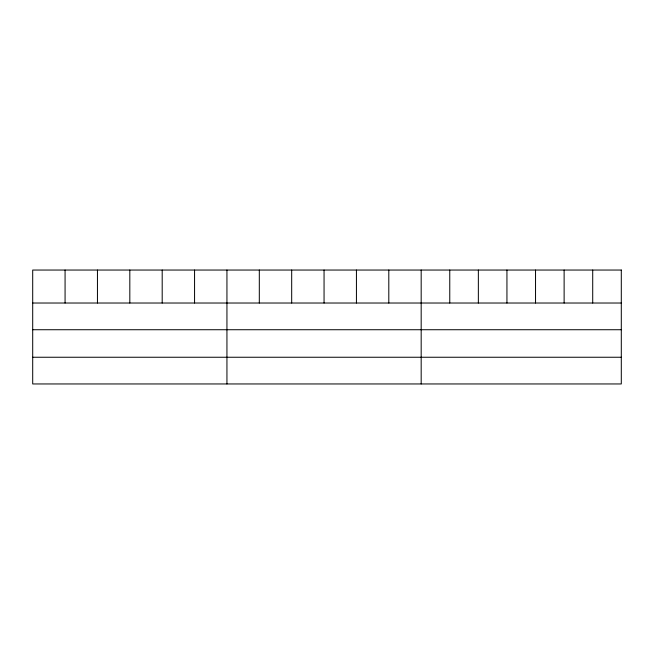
<?xml version="1.0" encoding="UTF-8"?>
<svg xmlns="http://www.w3.org/2000/svg" width="654" height="654" viewBox="0 0 654 654"><rect width="100%" height="100%" fill="white"/><g stroke="black" fill="none" stroke-linecap="round" stroke-linejoin="round"><path stroke-width="0.98" d="M32.7 303.023L621.3 303.023M32.7 329.73L621.3 329.73M32.7 357.248L621.3 357.248M592.712 270.045L592.712 303.023M564.124 270.045L564.124 303.023M535.536 270.045L535.536 303.023M506.94 270.045L506.94 303.023M478.352 270.045L478.352 303.023M449.764 270.045L449.764 303.023M421.176 270.045L421.176 383.955M388.803 270.045L388.803 303.023M356.43 270.045L356.43 303.023M324.057 270.045L324.057 303.023M291.684 270.045L291.684 303.023M259.311 270.045L259.311 303.023M226.938 270.045L226.938 383.955M194.565 270.045L194.565 303.023M162.192 270.045L162.192 303.023M129.819 270.045L129.819 303.023M97.446 270.045L97.446 303.023M65.073 270.045L65.073 303.023M621.3 270.045L32.7 270.045L32.7 383.955L621.3 383.955L621.3 270.045"/></g></svg>
